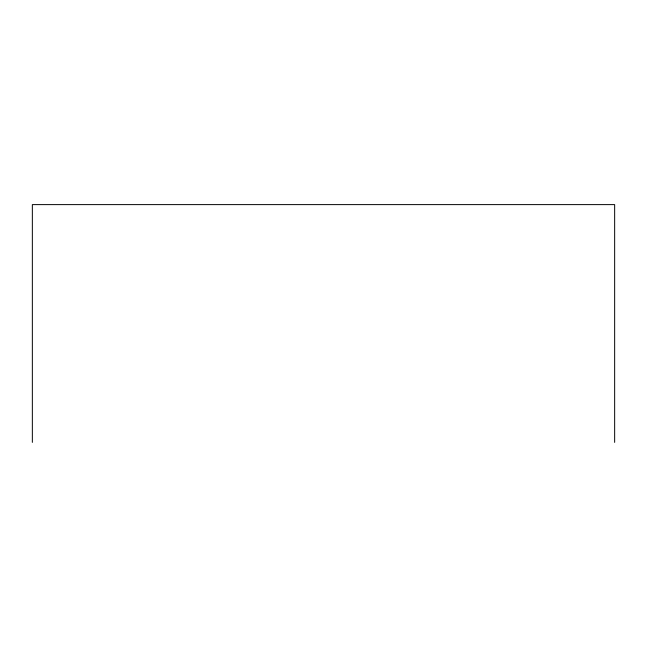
<?xml version="1.0" encoding="UTF-8"?>
<svg xmlns="http://www.w3.org/2000/svg" width="647" height="647" viewBox="0 0 647 647"><rect width="100%" height="100%" fill="white"/><g stroke="black" fill="none" stroke-linecap="round" stroke-linejoin="round"><path stroke-width="0.97" d="M614.65 442.386L614.65 204.614L32.35 204.614L32.35 442.386"/></g></svg>
